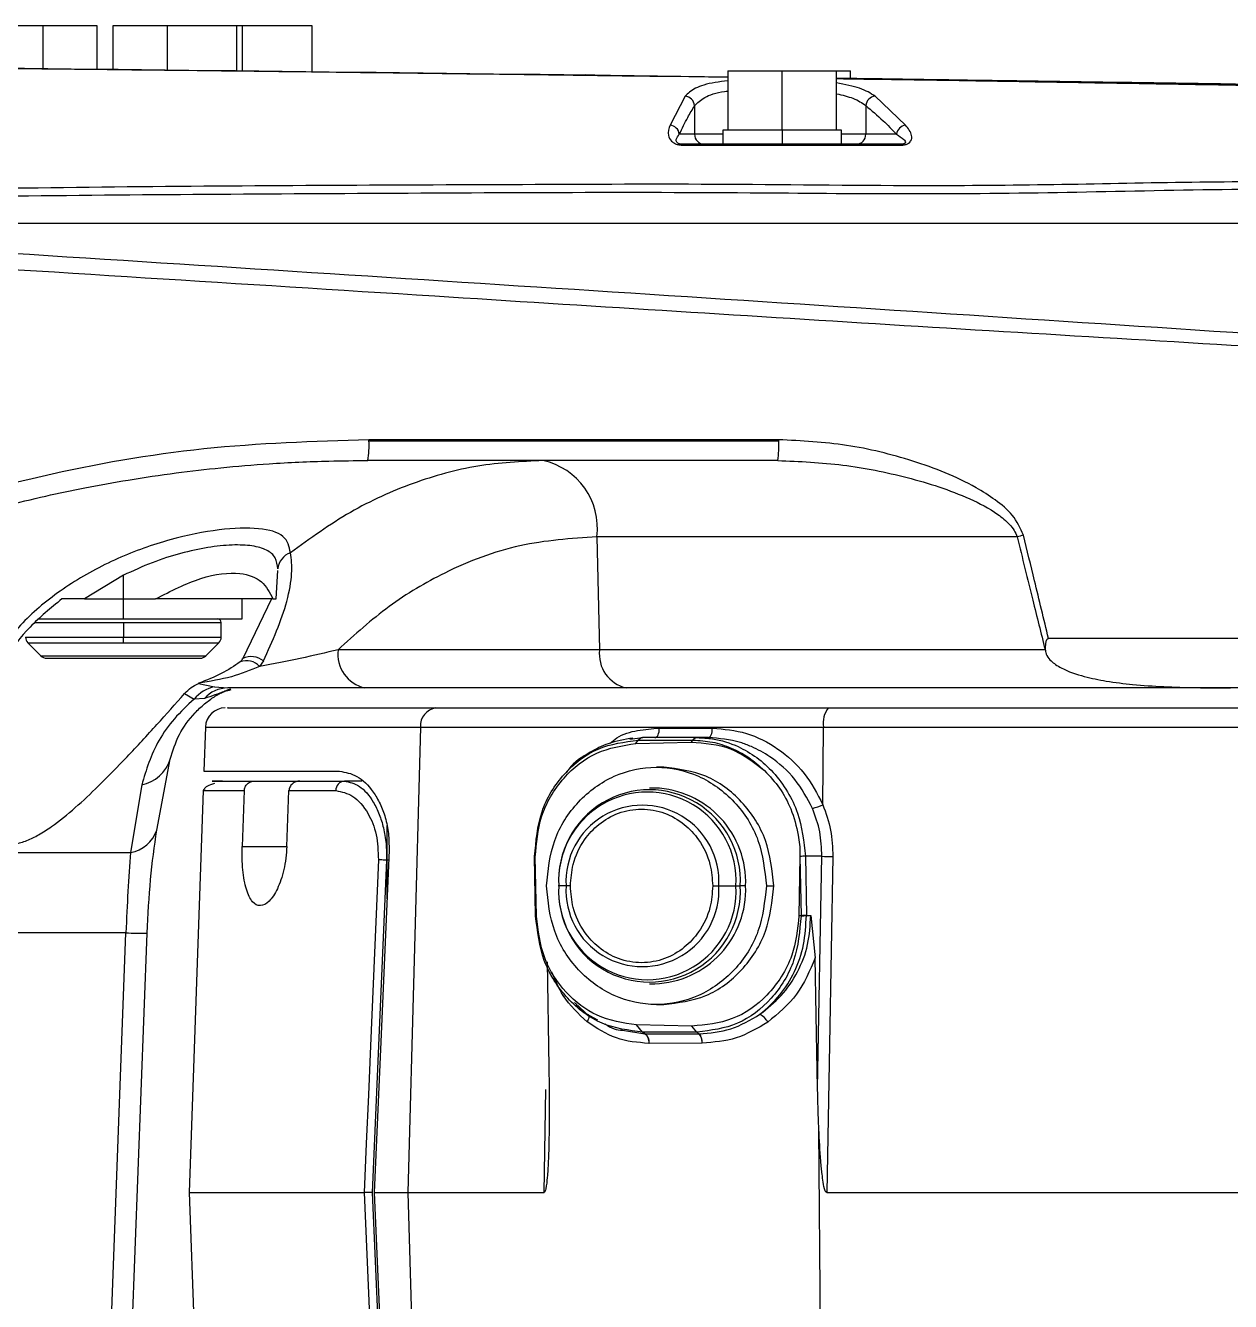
# Model space of a CAD drawing. Header units: millimetres. Extents: x -13464 to 9471, y -517 to 17126.
# Drawn here: x 5676.1 to 5737, y 12510 to 12574.5 of the extents above; entities that cross this region are included whole.
import ezdxf

# ---------------------------------------------------------------- set-up
doc = ezdxf.new("R2010")
doc.units = ezdxf.units.MM

msp = doc.modelspace()

# ---------------------------------------------------------------- linework, layer by layer
at = {"color": 7, "linetype": 'Continuous', "lineweight": 25}
for p, q in [((5673.443, 12574.503), (5676.954, 12574.503)), ((5676.954, 12572.332), (5676.954, 12574.503)), ((5676.954, 12574.503), (5679.671, 12574.503)), ((5679.671, 12574.503), (5679.671, 12572.303)), ((5680.507, 12572.294), (5680.507, 12574.503)), ((5680.507, 12574.503), (5683.224, 12574.503)), ((5683.224, 12574.503), (5683.224, 12572.264)), ((5683.224, 12574.503), (5686.735, 12574.503)), ((5686.735, 12574.503), (5686.735, 12572.224)), ((5686.735, 12574.503), (5687.028, 12574.503)), ((5687.028, 12574.503), (5687.028, 12572.221)), ((5687.028, 12574.503), (5690.539, 12574.503)), ((5690.539, 12574.503), (5690.539, 12572.181)), ((5704.868, 12571.996), (5704.404, 12572.002)), ((5708.644, 12571.934), (5711.586, 12571.894)), ((5711.586, 12572.203), (5711.586, 12569.203)), ((5711.586, 12572.203), (5714.336, 12572.203)), ((5714.336, 12569.203), (5714.336, 12572.203)), ((5714.336, 12572.203), (5717.086, 12572.203)), ((5717.086, 12569.203), (5717.086, 12572.203)), ((5717.086, 12572.203), (5717.786, 12572.203)), ((5717.786, 12571.807), (5717.786, 12572.203)), ((5709.429, 12570.924), (5708.665, 12569.469)), ((5720.578, 12569.467), (5719.032, 12570.935)), ((5709.904, 12570.444), (5709.904, 12569.003)), ((5718.565, 12570.455), (5718.565, 12569.003)), ((5709.904, 12569.003), (5709.134, 12569.003)), ((5711.336, 12569.003), (5709.904, 12569.003)), ((5711.336, 12569.203), (5711.336, 12568.503)), ((5714.336, 12569.203), (5711.336, 12569.203)), ((5714.336, 12569.203), (5714.336, 12568.503)), ((5717.336, 12569.203), (5714.336, 12569.203)), ((5717.336, 12568.503), (5717.336, 12569.203)), ((5718.565, 12569.003), (5717.336, 12569.003)), ((5720.113, 12569.003), (5718.565, 12569.003)), ((5714.162, 12553.554), (5693.435, 12553.554)), ((5693.435, 12553.503), (5714.162, 12553.503)), ((5714.113, 12552.503), (5693.386, 12552.503)), ((5726.219, 12548.643), (5704.964, 12548.643)), ((5704.964, 12548.643), (5705.1, 12542.933)), ((5681.016, 12546.697), (5679.045, 12545.503)), ((5681.016, 12545.503), (5681.016, 12546.697)), ((5688.751, 12545.503), (5688.826, 12546.936)), ((5679.045, 12545.503), (5677.903, 12545.503)), ((5679.045, 12545.503), (5681.016, 12545.503)), ((5681.016, 12544.503), (5681.016, 12545.503)), ((5688.578, 12545.503), (5682.646, 12545.503)), ((5687.016, 12544.503), (5687.016, 12545.503)), ((5688.5, 12545.503), (5687.051, 12542.483)), ((5688.578, 12545.503), (5688.751, 12545.503)), ((5676.727, 12544.503), (5681.016, 12544.503)), ((5681.016, 12544.503), (5687.016, 12544.503)), ((5676.523, 12544.303), (5681.016, 12544.303)), ((5681.016, 12544.303), (5685.966, 12544.303)), ((5681.016, 12544.303), (5681.016, 12543.569)), ((5685.966, 12543.569), (5685.966, 12544.303)), ((5676.066, 12543.569), (5681.016, 12543.569)), ((5676.183, 12543.286), (5681.016, 12543.286)), ((5676.848, 12542.62), (5676.183, 12543.286)), ((5681.016, 12543.286), (5681.016, 12543.569)), ((5681.016, 12543.569), (5685.966, 12543.569)), ((5681.016, 12543.286), (5685.848, 12543.286)), ((5685.183, 12542.62), (5685.848, 12543.286)), ((5738.836, 12543.503), (5727.809, 12543.503)), ((5676.848, 12542.62), (5685.183, 12542.62)), ((5705.1, 12542.933), (5691.873, 12542.933)), ((5727.635, 12542.933), (5705.1, 12542.933)), ((5688.109, 12542.364), (5687.901, 12542.084)), ((5684.112, 12540.717), (5684.59, 12540.437)), ((5684.809, 12541.231), (5685.629, 12541.06)), ((5685.629, 12541.06), (5686.291, 12541.003)), ((5706.463, 12541.003), (5693.236, 12541.003)), ((5737.836, 12541.003), (5737.012, 12541.003)), ((5685.111, 12540.461), (5684.59, 12540.437)), ((5716.682, 12539.989), (5716.901, 12539.989)), ((5685.167, 12539.024), (5685.089, 12536.789)), ((5685.167, 12539.024), (5696.047, 12539.024)), ((5696.047, 12539.024), (5695.411, 12515.489)), ((5696.047, 12539.024), (5716.428, 12539.024)), ((5708.129, 12538.972), (5710.809, 12538.972)), ((5716.393, 12535.096), (5716.428, 12539.024)), ((5716.428, 12539.024), (5739.845, 12539.024)), ((5706.63, 12538.41), (5707.265, 12538.489)), ((5706.934, 12538.192), (5707.056, 12538.36)), ((5706.934, 12538.192), (5709.732, 12538.255)), ((5710.014, 12538.489), (5707.281, 12538.489)), ((5709.808, 12538.36), (5709.732, 12538.255)), ((5710.033, 12538.489), (5710.014, 12538.489)), ((5710.61, 12538.489), (5710.033, 12538.489)), ((5682.702, 12533.813), (5683.387, 12537.402)), ((5685.089, 12536.789), (5691.949, 12536.789)), ((5708.348, 12536.989), (5707.974, 12536.989)), ((5681.944, 12536.096), (5681.378, 12532.681)), ((5687.651, 12536.289), (5689.94, 12536.289)), ((5693.075, 12536.289), (5692.193, 12536.289)), ((5685.055, 12535.817), (5684.345, 12515.489)), ((5687.128, 12535.807), (5687.026, 12532.989)), ((5689.283, 12532.989), (5689.391, 12535.807)), ((5707.899, 12535.939), (5707.624, 12535.939)), ((5694.345, 12534.046), (5694.345, 12532.289)), ((5687.026, 12532.989), (5689.283, 12532.989)), ((5659.841, 12532.681), (5681.378, 12532.681)), ((5694.322, 12532.289), (5693.603, 12515.489)), ((5694.345, 12532.289), (5694.322, 12532.289)), ((5694.345, 12532.289), (5694.345, 12530.338)), ((5694.431, 12532.289), (5694.345, 12532.289)), ((5701.851, 12532.455), (5701.814, 12532.48)), ((5701.814, 12532.472), (5701.866, 12529.474)), ((5701.815, 12532.47), (5701.814, 12532.472)), ((5701.867, 12529.48), (5701.815, 12532.47)), ((5701.909, 12529.451), (5701.851, 12532.455)), ((5715.233, 12532.48), (5715.184, 12529.478)), ((5715.233, 12532.48), (5715.293, 12529.482)), ((5716.341, 12532.489), (5715.508, 12532.491)), ((5715.508, 12532.491), (5715.56, 12529.493)), ((5716.129, 12520.751), (5716.341, 12532.489)), ((5703.037, 12530.989), (5703.005, 12530.989)), ((5703.405, 12530.989), (5703.037, 12530.989)), ((5703.623, 12530.989), (5703.405, 12530.989)), ((5710.826, 12530.989), (5711.132, 12530.989)), ((5711.132, 12530.989), (5711.999, 12530.989)), ((5711.999, 12530.989), (5712.213, 12530.989)), ((5712.488, 12530.989), (5712.213, 12530.989)), ((5713.537, 12530.989), (5713.912, 12530.989)), ((5701.866, 12529.475), (5701.867, 12529.474)), ((5701.867, 12529.48), (5701.909, 12529.451)), ((5715.293, 12529.482), (5715.184, 12529.478)), ((5715.293, 12529.482), (5715.293, 12529.478)), ((5715.56, 12529.489), (5715.78, 12529.489)), ((5715.78, 12529.489), (5716.009, 12527.346)), ((5681.145, 12528.614), (5659.745, 12528.614)), ((5680.537, 12484.003), (5682.218, 12528.602)), ((5702.444, 12527.143), (5702.538, 12521.817)), ((5707.624, 12526.039), (5707.899, 12526.039)), ((5704.443, 12524.514), (5704.008, 12524.936)), ((5704.443, 12524.514), (5704.998, 12524.214)), ((5707.974, 12524.989), (5708.348, 12524.989)), ((5709.772, 12523.899), (5706.974, 12523.954)), ((5707.272, 12523.593), (5706.974, 12523.954)), ((5710.025, 12523.593), (5709.772, 12523.899)), ((5706.257, 12523.688), (5707.393, 12523.502)), ((5707.272, 12523.593), (5707.294, 12523.593)), ((5707.393, 12523.502), (5707.272, 12523.593)), ((5707.41, 12523.502), (5710.12, 12523.513)), ((5710.276, 12523.042), (5707.609, 12523.026)), ((5710.289, 12523.042), (5710.276, 12523.042)), ((5702.295, 12515.489), (5702.386, 12520.687)), ((5716.486, 12485.454), (5716.191, 12518.688)), ((5684.345, 12515.489), (5685.055, 12495.161)), ((5684.345, 12515.489), (5693.193, 12515.489)), ((5693.603, 12515.489), (5694.322, 12498.689)), ((5693.702, 12515.489), (5695.411, 12515.489)), ((5695.411, 12515.489), (5696.223, 12485.454)), ((5695.411, 12515.489), (5702.295, 12515.489)), ((5716.591, 12515.489), (5740.345, 12515.489))]:
    msp.add_line(p, q, dxfattribs=at)
at = {"color": 7, "linetype": 'Continuous', "lineweight": 25, "flags": 128}
for points in [[(5709.253, 12568.503), (5709.256, 12568.502), (5709.26, 12568.5), (5709.263, 12568.497), (5709.266, 12568.491), (5709.27, 12568.485), (5709.273, 12568.477), (5709.276, 12568.468), (5709.28, 12568.457)], [(5681.016, 12545.503), (5681.221, 12545.503), (5681.426, 12545.503), (5681.631, 12545.503), (5681.835, 12545.503), (5682.039, 12545.503), (5682.242, 12545.503), (5682.445, 12545.503), (5682.646, 12545.503)], [(5707.897, 12538.489), (5707.941, 12538.498), (5707.984, 12538.525), (5708.023, 12538.57), (5708.058, 12538.629), (5708.087, 12538.702), (5708.109, 12538.786), (5708.123, 12538.877), (5708.129, 12538.972)], [(5710.61, 12538.489), (5710.648, 12538.498), (5710.685, 12538.525), (5710.719, 12538.57), (5710.748, 12538.629), (5710.773, 12538.702), (5710.792, 12538.786), (5710.804, 12538.877), (5710.809, 12538.972)], [(5707.08, 12538.36), (5708.608, 12538.36), (5709.808, 12538.36)], [(5693.915, 12532.307), (5693.51, 12522.895), (5693.405, 12520.43), (5693.299, 12517.965), (5693.193, 12515.489)], [(5694.451, 12532.789), (5694.031, 12523.101), (5693.702, 12515.489)], [(5694.322, 12532.289), (5694.262, 12532.292), (5694.204, 12532.294), (5694.147, 12532.297), (5694.093, 12532.299), (5694.042, 12532.301), (5693.994, 12532.303), (5693.952, 12532.305), (5693.915, 12532.307)], [(5716.898, 12532.472), (5716.727, 12522.961), (5716.591, 12515.489)], [(5679.463, 12484.003), (5680.407, 12509.069), (5681.145, 12528.614)], [(5716.129, 12520.751), (5716.062, 12524.444), (5716.009, 12527.346)], [(5704.443, 12524.514), (5704.487, 12524.505), (5704.521, 12524.482), (5704.543, 12524.446), (5704.554, 12524.397), (5704.552, 12524.337), (5704.537, 12524.269), (5704.51, 12524.194), (5704.472, 12524.117)], [(5710.025, 12523.593), (5708.496, 12523.593), (5707.294, 12523.593)], [(5693.193, 12515.489), (5693.328, 12512.341), (5693.462, 12509.204), (5693.597, 12506.067), (5693.915, 12498.672)], [(5693.702, 12515.489), (5694.121, 12505.801), (5694.451, 12498.189)]]:
    msp.add_lwpolyline(points, dxfattribs=at)
at = {"color": 7, "linetype": 'Continuous', "lineweight": 25}
for centre, radius, start, end in [((5709.39, 12570.41), 0.515, 3.78181, 85.677), ((5719.098, 12570.403), 0.536, 97.08581, 174.4011), ((5708.619, 12568.953), 0.517, 5.50785, 84.93495), ((5710.401, 12568.999), 0.496, 179.56481, 269.55809), ((5718.079, 12568.988), 0.486, 271.83621, 1.72544), ((5720.657, 12568.924), 0.549, 98.25226, 171.69588), ((5721.344, 12568.462), 0.985, 177.59179, 180.31739), ((5688.322, 12553.254), 5.119, 351.56812, 2.79255), ((5673.155, 12553.503), 20.28, 359.99996, 0.14299), ((5709.049, 12553.254), 5.119, 351.56812, 2.79255), ((5693.882, 12553.503), 20.28, 359.99996, 0.14299), ((5701.49, 12549.082), 3.502, 352.78966, 77.67211), ((5733.758, 12518.871), 30.711, 103.59151, 104.20886), ((5689.766, 12546.944), 0.939, 108.63969, 175.51), ((5685.766, 12544.303), 0.2, 0, 90), ((5676.466, 12543.569), 0.4, 180, 225), ((5685.566, 12543.569), 0.4, 315, 0), ((5677.131, 12542.903), 0.4, 225, 270), ((5684.9, 12542.903), 0.4, 270, 315), ((5687.488, 12541.603), 0.982, 50.75069, 116.4188), ((5693.61, 12542.713), 1.751, 172.78966, 257.67211), ((5706.837, 12542.713), 1.751, 172.78966, 257.67211), ((5687.251, 12541.512), 0.866, 41.32576, 112.11305), ((5686, 12539.264), 1.834, 101.67854, 140.23948), ((5686.314, 12539.396), 1.607, 90.81635, 138.4865), ((5686.166, 12538.989), 1, 90, 178), ((5696.944, 12539.098), 0.9, 97.87664, 184.68737), ((5717.56, 12539.242), 1.153, 139.61365, 190.91865), ((5707.307, 12538.227), 0.263, 95.71084, 149.73877), ((5710.058, 12538.214), 0.276, 95.12461, 148.14282), ((5681.562, 12537.969), 1.911, 281.5172, 342.61841), ((5692.229, 12535.824), 0.466, 94.39952, 182.15522), ((5707.624, 12531.254), 4.597, 356.69941, 183.30059), ((5707.518, 12531.247), 4.488, 356.69941, 183.30059), ((5707.728, 12531.178), 4.764, 357.7223, 87.95007), ((5707.268, 12531.201), 3.87, 356.85881, 183.14119), ((5715.336, 12537.261), 2.41, 282.81215, 296.02763), ((5681.101, 12534.348), 1.689, 279.43629, 341.39338), ((5716.958, 12543.289), 10.818, 266.72976, 269.68222), ((5707.624, 12530.724), 4.597, 176.69941, 3.30059), ((5707.518, 12530.731), 4.488, 176.69941, 3.30059), ((5707.268, 12530.777), 3.87, 176.85881, 3.14119), ((5707.728, 12530.8), 4.764, 272.04993, 2.2777), ((5714.938, 12541.281), 11.809, 271.71975, 273.01779), ((5681.867, 12545.042), 16.444, 267.48233, 271.22167), ((5712.767, 12523.654), 0.95, 27.70522, 62.22252), ((5707.531, 12523.775), 0.299, 217.65998, 246.01523), ((5707.089, 12523.088), 0.524, 353.26723, 52.2891), ((5710.296, 12523.806), 0.334, 219.63095, 241.35778), ((5709.703, 12523.111), 0.59, 353.27501, 42.87194)]:
    msp.add_arc(centre, radius, start, end, dxfattribs=at)
for points, knots in [([(5580.981, 12572.998), (5611.868, 12572.843), (5655.404, 12572.625), (5698.937, 12572.076), (5711.586, 12571.916)], [0, 0, 0, 0, 0.709438, 1, 1, 1, 1]), ([(5580.983, 12572.995), (5611.85, 12572.837), (5644.922, 12572.668), (5680.197, 12572.284), (5686.811, 12572.209), (5693.425, 12572.13), (5700.039, 12572.047), (5705.112, 12571.982), (5707.981, 12571.943), (5708.644, 12571.934)], [0, 0, 0, 0, 0.72535, 0.77716, 0.828971, 0.880782, 0.932593, 0.984404, 1, 1, 1, 1]), ([(5711.586, 12571.704), (5711.367, 12571.679), (5710.676, 12571.601), (5709.861, 12571.345), (5709.573, 12571.064), (5709.429, 12570.924)], [0, 0, 0, 0, 0.187465, 0.592487, 1, 1, 1, 1]), ([(5717.086, 12571.843), (5717.617, 12571.836), (5720.202, 12571.801), (5724.817, 12571.735), (5730.466, 12571.653), (5736.496, 12571.563), (5742.51, 12571.47), (5748.348, 12571.377), (5753.798, 12571.287), (5758.881, 12571.202), (5761.74, 12571.153), (5763.171, 12571.128)], [0, 0, 0, 0, 0.032384, 0.157661, 0.28281, 0.406724, 0.530933, 0.64784, 0.765436, 0.882549, 1, 1, 1, 1]), ([(5755.841, 12571.196), (5754.633, 12571.219), (5751.83, 12571.271), (5747.003, 12571.356), (5741.626, 12571.448), (5736.268, 12571.536), (5731.05, 12571.62), (5726.254, 12571.696), (5721.552, 12571.768), (5718.456, 12571.812), (5717.086, 12571.831)], [0, 0, 0, 0, 0.102011, 0.236635, 0.372136, 0.506552, 0.636808, 0.768136, 0.897405, 1, 1, 1, 1]), ([(5717.086, 12571.817), (5718.012, 12571.804), (5720.484, 12571.77), (5724.451, 12571.709), (5728.756, 12571.635), (5733.213, 12571.563), (5737.852, 12571.484), (5742.916, 12571.398), (5748.33, 12571.306), (5753.845, 12571.207), (5758.529, 12571.123), (5761.023, 12571.077), (5762.059, 12571.058)], [0, 0, 0, 0, 0.0582039, 0.1553417, 0.2525596, 0.3506352, 0.4484521, 0.546543, 0.6683801, 0.791041, 0.9132155, 1, 1, 1, 1]), ([(5719.032, 12570.935), (5718.808, 12571.075), (5718.367, 12571.35), (5717.508, 12571.52), (5717.086, 12571.603)], [0, 0, 0, 0, 0.508076, 1, 1, 1, 1]), ([(5709.904, 12570.444), (5710.049, 12570.59), (5710.338, 12570.883), (5711.016, 12571.12), (5711.531, 12571.179), (5711.586, 12571.186)], [0, 0, 0, 0, 0.473218, 0.943391, 1, 1, 1, 1]), ([(5717.086, 12571.053), (5717.382, 12570.983), (5718.036, 12570.827), (5718.378, 12570.586), (5718.565, 12570.455)], [0, 0, 0, 0, 0.453363, 1, 1, 1, 1]), ([(5709.134, 12569.003), (5709.276, 12569.297), (5709.531, 12569.823), (5709.79, 12570.254), (5709.904, 12570.444)], [0, 0, 0, 0, 0.5595958, 1, 1, 1, 1]), ([(5718.565, 12570.455), (5718.857, 12570.21), (5719.378, 12569.774), (5719.889, 12569.238), (5720.113, 12569.003)], [0, 0, 0, 0, 0.56033, 1, 1, 1, 1]), ([(5708.665, 12569.469), (5708.609, 12569.296), (5708.524, 12569.036), (5708.669, 12568.695), (5708.888, 12568.533), (5709.097, 12568.467), (5709.219, 12568.46), (5709.28, 12568.457)], [0, 0, 0, 0, 0.4979272, 0.7492173, 0.874705, 0.9374514, 1, 1, 1, 1]), ([(5709.253, 12568.503), (5709.237, 12568.503), (5709.215, 12568.504), (5709.184, 12568.507), (5709.155, 12568.512), (5709.12, 12568.521), (5709.076, 12568.538), (5709.035, 12568.565), (5708.973, 12568.637), (5708.972, 12568.795), (5709.068, 12568.919), (5709.134, 12569.003)], [0, 0, 0, 0, 0.019714, 0.028845, 0.03793, 0.057296, 0.080289, 0.127295, 0.189985, 0.449854, 1, 1, 1, 1]), ([(5720.113, 12569.003), (5720.247, 12568.92), (5720.457, 12568.788), (5720.603, 12568.618), (5720.528, 12568.537), (5720.491, 12568.52), (5720.453, 12568.51), (5720.407, 12568.504), (5720.377, 12568.503), (5720.36, 12568.503)], [0, 0, 0, 0, 0.555721, 0.874932, 0.92048, 0.942154, 0.960902, 0.979285, 1, 1, 1, 1]), ([(5720.36, 12568.456), (5720.389, 12568.457), (5720.448, 12568.458), (5720.533, 12568.47), (5720.61, 12568.49), (5720.697, 12568.524), (5720.778, 12568.577), (5720.895, 12568.718), (5720.908, 12569.04), (5720.71, 12569.296), (5720.578, 12569.467)], [0, 0, 0, 0, 0.0311603, 0.0623061, 0.0934798, 0.124658, 0.1868892, 0.2500299, 0.4999742, 1, 1, 1, 1]), ([(5720.36, 12568.503), (5718.279, 12568.503), (5714.559, 12568.503), (5710.875, 12568.503), (5709.253, 12568.503)], [0, 0, 0, 0, 0.559484, 1, 1, 1, 1]), ([(5709.28, 12568.457), (5711.121, 12568.458), (5714.796, 12568.458), (5718.508, 12568.457), (5720.36, 12568.456)], [0, 0, 0, 0, 0.501139, 1, 1, 1, 1]), ([(5770.639, 12566.722), (5769.13, 12566.7), (5766.121, 12566.656), (5760.58, 12566.615), (5754.549, 12566.585), (5748.151, 12566.585), (5741.602, 12566.602), (5735.045, 12566.595), (5728.483, 12566.442), (5720.639, 12566.364), (5711.512, 12566.498), (5701.208, 12566.452), (5690.882, 12566.415), (5680.568, 12566.341), (5673.701, 12566.247), (5670.267, 12566.2)], [0, 0, 0, 0, 0.065529, 0.1306257, 0.196021, 0.2595053, 0.3216087, 0.3835165, 0.4456591, 0.5076944, 0.6060852, 0.7045629, 0.8030373, 0.901514, 1, 1, 1, 1]), ([(5771.295, 12566.344), (5770.134, 12566.326), (5767.814, 12566.289), (5763.654, 12566.257), (5759.096, 12566.219), (5754.201, 12566.204), (5749.107, 12566.198), (5743.065, 12566.22), (5736.092, 12566.225), (5728.27, 12566.026), (5720.47, 12565.956), (5708.41, 12566.093), (5692.225, 12565.994), (5671.722, 12565.889), (5658.125, 12565.506), (5651.327, 12565.314)], [0, 0, 0, 0, 0.043889, 0.087722, 0.131372, 0.175249, 0.217875, 0.25965, 0.321725, 0.383979, 0.445991, 0.507406, 0.671569, 0.835809, 1, 1, 1, 1]), ([(5638.173, 12564.503), (5657.703, 12563.282), (5684.906, 12561.58), (5719.778, 12559.368), (5735.125, 12558.456), (5742.799, 12558)], [0, 0, 0, 0, 0.560004, 0.780006, 1, 1, 1, 1]), ([(5742.83, 12558.599), (5732.684, 12559.265), (5712.395, 12560.596), (5681.966, 12562.552), (5661.679, 12563.853), (5651.535, 12564.503)], [0, 0, 0, 0, 0.333376, 0.666682, 1, 1, 1, 1]), ([(5651.535, 12564.503), (5654.562, 12564.503), (5660.943, 12564.503), (5670.346, 12564.503), (5680.113, 12564.503), (5689.724, 12564.503), (5699.534, 12564.503), (5709.136, 12564.503), (5718.783, 12564.503), (5727.418, 12564.503), (5734.972, 12564.503), (5741.42, 12564.503), (5747.252, 12564.503), (5752.364, 12564.503), (5756.786, 12564.503), (5760.979, 12564.503), (5764.871, 12564.503), (5768.421, 12564.503), (5771.577, 12564.503), (5774.305, 12564.503), (5776.568, 12564.503), (5778.354, 12564.503), (5779.61, 12564.503), (5780.362, 12564.503), (5780.422, 12564.503), (5780.45, 12564.503)], [0, 0, 0, 0, 0.059731, 0.125884, 0.185076, 0.251756, 0.314695, 0.377635, 0.44043, 0.503252, 0.545485, 0.58742, 0.628842, 0.659878, 0.69117, 0.722437, 0.753716, 0.785014, 0.816314, 0.847462, 0.878653, 0.90992, 0.941192, 0.972454, 1, 1, 1, 1]), ([(5693.435, 12553.554), (5690.647, 12553.465), (5685.089, 12553.289), (5676.857, 12551.831), (5668.782, 12549.566), (5663.722, 12547.169), (5661.184, 12545.967)], [0, 0, 0, 0, 0.249923, 0.498259, 0.748286, 1, 1, 1, 1]), ([(5726.54, 12548.722), (5726.377, 12549.077), (5726.049, 12549.787), (5725.124, 12550.525), (5723.501, 12551.555), (5720.971, 12552.54), (5717.609, 12553.377), (5715.312, 12553.495), (5714.162, 12553.554)], [0, 0, 0, 0, 0.083571, 0.16742, 0.250828, 0.501809, 0.750676, 1, 1, 1, 1]), ([(5661.581, 12545.133), (5662.772, 12545.72), (5665.249, 12546.941), (5669.044, 12548.417), (5673.021, 12549.704), (5676.334, 12550.556), (5679.129, 12551.144), (5681.326, 12551.54), (5683.621, 12551.878), (5685.998, 12552.152), (5688.575, 12552.365), (5691.058, 12552.485), (5692.726, 12552.498), (5693.386, 12552.503)], [0, 0, 0, 0, 0.120858, 0.251413, 0.370387, 0.501407, 0.562716, 0.630452, 0.704617, 0.773796, 0.84822, 0.939937, 1, 1, 1, 1]), ([(5702.238, 12552.503), (5701.136, 12552.448), (5698.919, 12552.337), (5695.65, 12551.422), (5692.448, 12549.994), (5690.463, 12548.557), (5689.465, 12547.834)], [0, 0, 0, 0, 0.245654, 0.494203, 0.74565, 1, 1, 1, 1]), ([(5714.113, 12552.503), (5715.214, 12552.455), (5717.422, 12552.36), (5720.685, 12551.695), (5723.322, 12550.855), (5725.035, 12549.972), (5725.755, 12549.38), (5726.079, 12548.983), (5726.173, 12548.755), (5726.219, 12548.643)], [0, 0, 0, 0, 0.2519953, 0.5054234, 0.7600587, 0.8838829, 0.943695, 0.9724214, 1, 1, 1, 1]), ([(5689.465, 12547.834), (5689.402, 12548.143), (5689.276, 12548.759), (5687.97, 12549.123), (5685.936, 12549.069), (5683.381, 12548.559), (5680.684, 12547.606), (5678.185, 12546.242), (5676.053, 12544.564), (5675.025, 12543.268), (5674.512, 12542.62)], [0, 0, 0, 0, 0.124968, 0.248708, 0.372054, 0.495753, 0.620357, 0.746414, 0.873262, 1, 1, 1, 1]), ([(5704.964, 12548.643), (5703.657, 12548.555), (5701.029, 12548.379), (5697.502, 12547.041), (5694.418, 12545.228), (5692.718, 12543.696), (5691.873, 12542.933)], [0, 0, 0, 0, 0.278661, 0.560226, 0.781243, 1, 1, 1, 1]), ([(5726.219, 12548.643), (5726.484, 12547.577), (5726.956, 12545.674), (5727.428, 12543.771), (5727.635, 12542.933)], [0, 0, 0, 0, 0.560034, 1, 1, 1, 1]), ([(5727.809, 12543.503), (5727.573, 12544.477), (5727.15, 12546.217), (5726.727, 12547.957), (5726.54, 12548.722)], [0, 0, 0, 0, 0.55997, 1, 1, 1, 1]), ([(5688.83, 12547.018), (5688.805, 12547.216), (5688.757, 12547.612), (5688.301, 12547.993), (5687.564, 12548.212), (5686.547, 12548.254), (5685.308, 12548.129), (5683.922, 12547.828), (5682.456, 12547.365), (5681.498, 12546.921), (5681.016, 12546.697)], [0, 0, 0, 0, 0.126202, 0.251544, 0.375834, 0.500455, 0.62529, 0.749217, 0.87365, 1, 1, 1, 1]), ([(5688.109, 12542.364), (5688.564, 12543.384), (5689.253, 12544.934), (5689.593, 12546.895), (5689.509, 12547.516), (5689.465, 12547.834)], [0, 0, 0, 0, 0.484743, 0.735934, 1, 1, 1, 1]), ([(5682.646, 12545.503), (5683.42, 12545.9), (5684.945, 12546.681), (5686.89, 12546.915), (5688.113, 12546.451), (5688.421, 12545.822), (5688.578, 12545.503)], [0, 0, 0, 0, 0.283487, 0.557886, 0.775821, 1, 1, 1, 1]), ([(5677.903, 12545.503), (5677.339, 12545.04), (5676.211, 12544.116), (5675.418, 12543.043), (5675.021, 12542.507)], [0, 0, 0, 0, 0.5003, 1, 1, 1, 1]), ([(5727.652, 12542.915), (5727.656, 12543.035), (5727.661, 12543.214), (5727.701, 12543.405), (5727.745, 12543.471), (5727.764, 12543.489), (5727.786, 12543.501), (5727.802, 12543.502), (5727.809, 12543.503)], [0, 0, 0, 0, 0.563472, 0.840151, 0.88726, 0.927826, 0.964304, 1, 1, 1, 1]), ([(5691.873, 12542.933), (5691.258, 12542.785), (5690.06, 12542.497), (5688.608, 12542.22), (5687.901, 12542.084)], [0, 0, 0, 0, 0.5128767, 1, 1, 1, 1]), ([(5727.635, 12542.933), (5727.638, 12542.93), (5727.644, 12542.924), (5727.65, 12542.918), (5727.652, 12542.915)], [0, 0, 0, 0, 0.559991, 1, 1, 1, 1]), ([(5727.652, 12542.915), (5727.657, 12542.868), (5727.667, 12542.772), (5727.75, 12542.576), (5727.917, 12542.372), (5728.172, 12542.172), (5728.712, 12541.857), (5729.579, 12541.571), (5730.795, 12541.324), (5732.139, 12541.158), (5733.656, 12541.058), (5735.307, 12541.009), (5736.432, 12541.005), (5737.012, 12541.003)], [0, 0, 0, 0, 0.014225, 0.029126, 0.063383, 0.092573, 0.126584, 0.25173, 0.365838, 0.501432, 0.660239, 0.824876, 1, 1, 1, 1]), ([(5677.131, 12542.503), (5677.162, 12542.503), (5677.231, 12542.503), (5677.801, 12542.503), (5678.679, 12542.503), (5679.755, 12542.503), (5681.016, 12542.503), (5682.276, 12542.503), (5683.352, 12542.503), (5684.23, 12542.503), (5684.8, 12542.503), (5684.869, 12542.503), (5684.9, 12542.503)], [0, 0, 0, 0, 0.0904125, 0.2047762, 0.2951887, 0.3948976, 0.5, 0.6051024, 0.7048113, 0.7952238, 0.9095875, 1, 1, 1, 1]), ([(5686.925, 12542.315), (5686.619, 12542.11), (5686.007, 12541.699), (5685.223, 12541.393), (5684.831, 12541.24)], [0, 0, 0, 0, 0.498946, 1, 1, 1, 1]), ([(5687.901, 12542.084), (5687.44, 12541.897), (5686.503, 12541.516), (5685.394, 12541.333), (5684.831, 12541.24)], [0, 0, 0, 0, 0.4918818, 1, 1, 1, 1]), ([(5686.925, 12542.315), (5686.95, 12542.344), (5686.995, 12542.396), (5687.034, 12542.456), (5687.051, 12542.483)], [0, 0, 0, 0, 0.559981, 1, 1, 1, 1]), ([(5684.831, 12541.24), (5684.827, 12541.238), (5684.82, 12541.235), (5684.813, 12541.232), (5684.809, 12541.231)], [0, 0, 0, 0, 0.56, 1, 1, 1, 1]), ([(5674.062, 12541.131), (5673.89, 12540.741), (5673.549, 12539.965), (5673.224, 12538.781), (5673.032, 12537.6), (5672.994, 12536.433), (5673.12, 12535.308), (5673.389, 12534.437), (5673.732, 12533.844), (5674.169, 12533.346), (5674.772, 12533.052), (5675.526, 12533.085), (5676.125, 12533.263), (5676.749, 12533.572), (5677.573, 12534.103), (5678.588, 12534.93), (5679.864, 12536.131), (5681.241, 12537.549), (5682.705, 12539.132), (5683.648, 12540.194), (5684.112, 12540.717)], [0, 0, 0, 0, 0.062498, 0.124561, 0.186751, 0.249464, 0.312021, 0.374777, 0.407763, 0.437564, 0.500019, 0.530834, 0.562715, 0.592613, 0.625516, 0.688202, 0.75049, 0.83104, 0.916813, 1, 1, 1, 1]), ([(5683.387, 12537.402), (5683.513, 12537.816), (5683.756, 12538.61), (5684.435, 12539.558), (5685.097, 12540.19), (5685.535, 12540.511), (5685.862, 12540.704), (5686.087, 12540.817), (5686.29, 12540.902), (5686.392, 12540.934), (5686.445, 12540.951)], [0, 0, 0, 0, 0.28788, 0.552411, 0.671716, 0.780678, 0.832572, 0.885252, 0.940688, 1, 1, 1, 1]), ([(5684.112, 12540.717), (5684.218, 12540.823), (5684.428, 12541.037), (5684.682, 12541.166), (5684.809, 12541.231)], [0, 0, 0, 0, 0.498764, 1, 1, 1, 1]), ([(5686.454, 12540.902), (5686.347, 12540.872), (5686.028, 12540.781), (5685.477, 12540.589), (5685.111, 12540.461)], [0, 0, 0, 0, 0.334783, 1, 1, 1, 1]), ([(5685.854, 12540.714), (5685.891, 12540.733), (5686.021, 12540.802), (5686.219, 12540.88), (5686.384, 12540.941), (5686.437, 12540.949), (5686.438, 12540.949)], [0, 0, 0, 0, 0.158822, 0.557484, 0.988872, 1, 1, 1, 1]), ([(5693.236, 12541.003), (5692.666, 12541.003), (5691.559, 12541.003), (5689.78, 12541.003), (5688.022, 12541.003), (5686.868, 12541.003), (5686.291, 12541.003)], [0, 0, 0, 0, 0.288296, 0.559476, 0.7799, 1, 1, 1, 1]), ([(5737.012, 12541.003), (5734.926, 12541.003), (5730.732, 12541.003), (5724.586, 12541.003), (5718.33, 12541.003), (5712.126, 12541.003), (5708.343, 12541.003), (5706.463, 12541.003)], [0, 0, 0, 0, 0.185253, 0.372448, 0.560548, 0.78169, 1, 1, 1, 1]), ([(5684.59, 12540.437), (5684.245, 12540.114), (5683.559, 12539.472), (5682.513, 12537.996), (5682.171, 12536.855), (5681.944, 12536.096)], [0, 0, 0, 0, 0.253503, 0.502975, 1, 1, 1, 1]), ([(5686.315, 12539.989), (5686.29, 12539.989), (5686.22, 12539.989), (5687.369, 12539.989), (5689.588, 12539.989), (5692.717, 12539.989), (5695.471, 12539.989), (5696.821, 12539.989)], [0, 0, 0, 0, 0.124585, 0.351585, 0.574617, 0.791403, 1, 1, 1, 1]), ([(5696.821, 12539.989), (5697.989, 12539.989), (5700.075, 12539.989), (5702.563, 12539.989), (5703.657, 12539.989)], [0, 0, 0, 0, 0.5599696, 1, 1, 1, 1]), ([(5703.657, 12539.989), (5704.773, 12539.989), (5707.004, 12539.989), (5711.317, 12539.989), (5714.648, 12539.989), (5716.682, 12539.989)], [0, 0, 0, 0, 0.2800429, 0.5602859, 1, 1, 1, 1]), ([(5716.901, 12539.989), (5719.008, 12539.989), (5723.221, 12539.989), (5730.877, 12539.989), (5736.444, 12539.989), (5739.845, 12539.989)], [0, 0, 0, 0, 0.280018, 0.560123, 1, 1, 1, 1]), ([(5705.638, 12538.205), (5705.747, 12538.299), (5706.147, 12538.644), (5707.022, 12538.88), (5707.76, 12538.941), (5708.129, 12538.972)], [0, 0, 0, 0, 0.157616, 0.579436, 1, 1, 1, 1]), ([(5710.809, 12538.972), (5711.389, 12538.918), (5712.546, 12538.812), (5714.157, 12537.976), (5715.534, 12536.747), (5716.107, 12535.646), (5716.393, 12535.096)], [0, 0, 0, 0, 0.250778, 0.500668, 0.750494, 1, 1, 1, 1]), ([(5701.814, 12532.48), (5701.884, 12533.251), (5702.024, 12534.792), (5703.232, 12536.735), (5704.972, 12538.091), (5706.361, 12538.27), (5707.056, 12538.36)], [0, 0, 0, 0, 0.250194, 0.500409, 0.750316, 1, 1, 1, 1]), ([(5701.851, 12532.455), (5701.907, 12533.146), (5701.993, 12534.216), (5702.608, 12535.539), (5703.459, 12536.729), (5704.904, 12537.871), (5706.256, 12538.085), (5706.934, 12538.192)], [0, 0, 0, 0, 0.235043, 0.363992, 0.500543, 0.74981, 1, 1, 1, 1]), ([(5706.784, 12538.463), (5706.359, 12538.393), (5705.6, 12538.267), (5704.509, 12537.704), (5703.754, 12537.223), (5703.451, 12536.768), (5703.407, 12536.702)], [0, 0, 0, 0, 0.330156, 0.589871, 0.94005, 1, 1, 1, 1]), ([(5707.265, 12538.489), (5707.228, 12538.483), (5707.154, 12538.472), (5707.088, 12538.397), (5707.056, 12538.36)], [0, 0, 0, 0, 0.499889, 1, 1, 1, 1]), ([(5707.056, 12538.36), (5707.06, 12538.36), (5707.068, 12538.36), (5707.077, 12538.36), (5707.08, 12538.36)], [0, 0, 0, 0, 0.560126, 1, 1, 1, 1]), ([(5707.265, 12538.489), (5707.268, 12538.489), (5707.273, 12538.489), (5707.279, 12538.489), (5707.281, 12538.489)], [0, 0, 0, 0, 0.56, 1, 1, 1, 1]), ([(5709.732, 12538.255), (5710.414, 12538.208), (5711.778, 12538.113), (5712.887, 12537.252), (5713.441, 12536.822)], [0, 0, 0, 0, 0.500174, 1, 1, 1, 1]), ([(5709.808, 12538.36), (5709.811, 12538.36), (5709.816, 12538.36), (5709.821, 12538.36), (5709.824, 12538.36)], [0, 0, 0, 0, 0.555457, 1, 1, 1, 1]), ([(5709.824, 12538.36), (5710.153, 12538.34), (5710.812, 12538.302), (5711.768, 12537.988), (5712.668, 12537.512), (5713.183, 12537.052), (5713.441, 12536.822)], [0, 0, 0, 0, 0.250206, 0.500165, 0.750608, 1, 1, 1, 1]), ([(5710.033, 12538.489), (5710.295, 12538.476), (5711.003, 12538.442), (5712.378, 12538.008), (5713.701, 12537.044), (5714.623, 12535.783), (5715.306, 12534.383), (5715.428, 12533.234), (5715.508, 12532.491)], [0, 0, 0, 0, 0.0929375, 0.250916, 0.5002606, 0.6358459, 0.7644945, 1, 1, 1, 1]), ([(5715.87, 12534.911), (5715.598, 12535.422), (5715.054, 12536.443), (5713.904, 12537.447), (5712.927, 12537.985), (5711.89, 12538.38), (5711.153, 12538.443), (5710.61, 12538.489)], [0, 0, 0, 0, 0.249324, 0.499002, 0.659376, 0.749351, 1, 1, 1, 1]), ([(5691.949, 12536.789), (5692.245, 12536.738), (5692.838, 12536.635), (5693.546, 12535.944), (5694.009, 12535.167), (5694.277, 12534.453), (5694.45, 12533.65), (5694.451, 12533.074), (5694.451, 12532.789)], [0, 0, 0, 0, 0.248652, 0.497702, 0.625879, 0.748815, 0.875617, 1, 1, 1, 1]), ([(5713.441, 12536.822), (5713.708, 12536.536), (5714.241, 12535.963), (5714.829, 12534.846), (5715.152, 12533.704), (5715.244, 12532.882), (5715.234, 12532.52), (5715.232, 12532.48)], [0, 0, 0, 0, 0.248032, 0.496121, 0.777987, 0.975966, 1, 1, 1, 1]), ([(5685.616, 12536.173), (5685.55, 12536.15), (5685.325, 12536.068), (5685.121, 12535.952), (5685.078, 12535.858), (5685.054, 12535.807)], [0, 0, 0, 0, 0.1574505, 0.5406846, 1, 1, 1, 1]), ([(5686.029, 12536.289), (5686.007, 12536.289), (5685.414, 12536.289), (5685.476, 12536.289), (5686.029, 12536.289), (5687.11, 12536.289), (5687.651, 12536.289)], [0, 0, 0, 0, 0.015253, 0.398067, 0.698999, 1, 1, 1, 1]), ([(5687.128, 12535.807), (5687.138, 12535.869), (5687.152, 12535.965), (5687.22, 12536.079), (5687.31, 12536.177), (5687.453, 12536.271), (5687.585, 12536.283), (5687.651, 12536.289)], [0, 0, 0, 0, 0.237671, 0.3696, 0.500325, 0.748963, 1, 1, 1, 1]), ([(5689.94, 12536.289), (5689.873, 12536.283), (5689.739, 12536.27), (5689.587, 12536.181), (5689.49, 12536.082), (5689.435, 12535.994), (5689.4, 12535.901), (5689.394, 12535.838), (5689.391, 12535.807)], [0, 0, 0, 0, 0.249725, 0.498856, 0.633596, 0.763425, 0.883353, 1, 1, 1, 1]), ([(5689.94, 12536.289), (5690.331, 12536.289), (5691.03, 12536.289), (5691.838, 12536.289), (5692.193, 12536.289)], [0, 0, 0, 0, 0.559962, 1, 1, 1, 1]), ([(5692.193, 12536.289), (5692.451, 12536.237), (5692.966, 12536.132), (5693.576, 12535.424), (5693.962, 12534.636), (5694.184, 12533.922), (5694.321, 12533.134), (5694.321, 12532.568), (5694.322, 12532.289)], [0, 0, 0, 0, 0.2476299, 0.4959514, 0.6273804, 0.7470606, 0.8753951, 1, 1, 1, 1]), ([(5685.165, 12535.807), (5685.13, 12535.807), (5684.969, 12535.807), (5685.587, 12535.807), (5686.614, 12535.807), (5687.128, 12535.807)], [0, 0, 0, 0, 0.1199289, 0.5597878, 1, 1, 1, 1]), ([(5689.391, 12535.807), (5689.801, 12535.807), (5690.534, 12535.807), (5691.387, 12535.807), (5691.763, 12535.807)], [0, 0, 0, 0, 0.559862, 1, 1, 1, 1]), ([(5691.763, 12535.807), (5692.055, 12535.749), (5692.637, 12535.635), (5693.371, 12534.789), (5693.864, 12533.624), (5693.898, 12532.744), (5693.915, 12532.307)], [0, 0, 0, 0, 0.2827441, 0.5638178, 0.7828633, 1, 1, 1, 1]), ([(5703.623, 12530.989), (5703.652, 12531.356), (5703.716, 12532.188), (5704.244, 12533.283), (5705.058, 12534.165), (5706.056, 12534.735), (5707.225, 12534.945), (5708.394, 12534.735), (5709.391, 12534.165), (5710.205, 12533.283), (5710.733, 12532.188), (5710.798, 12531.356), (5710.826, 12530.989)], [0, 0, 0, 0, 0.0904125, 0.2047762, 0.2951887, 0.3948976, 0.5, 0.6051024, 0.7048113, 0.7952238, 0.9095875, 1, 1, 1, 1]), ([(5716.341, 12532.489), (5716.327, 12532.903), (5716.299, 12533.738), (5716.014, 12534.518), (5715.87, 12534.911)], [0, 0, 0, 0, 0.495526, 1, 1, 1, 1]), ([(5716.393, 12535.096), (5716.546, 12534.672), (5716.851, 12533.826), (5716.883, 12532.922), (5716.898, 12532.472)], [0, 0, 0, 0, 0.501408, 1, 1, 1, 1]), ([(5682.218, 12528.602), (5682.264, 12529.52), (5682.356, 12531.354), (5682.587, 12532.994), (5682.702, 12533.813)], [0, 0, 0, 0, 0.500524, 1, 1, 1, 1]), ([(5689.283, 12532.989), (5689.27, 12532.787), (5689.243, 12532.381), (5689.101, 12531.614), (5688.82, 12530.788), (5688.388, 12530.152), (5687.939, 12529.917), (5687.531, 12530.117), (5687.267, 12530.653), (5687.123, 12531.26), (5687.051, 12531.794), (5687.014, 12532.378), (5687.022, 12532.785), (5687.026, 12532.989)], [0, 0, 0, 0, 0.0623129, 0.125435, 0.2501915, 0.3750198, 0.4997785, 0.6244185, 0.7490151, 0.8119333, 0.8744221, 0.9372407, 1, 1, 1, 1]), ([(5681.378, 12532.681), (5681.332, 12532.04), (5681.24, 12530.773), (5681.176, 12529.328), (5681.145, 12528.614)], [0, 0, 0, 0, 0.506015, 1, 1, 1, 1]), ([(5701.815, 12532.47), (5701.815, 12532.472), (5701.815, 12532.476), (5701.815, 12532.479), (5701.814, 12532.48)], [0, 0, 0, 0, 0.559991, 1, 1, 1, 1]), ([(5710.826, 12530.989), (5710.798, 12530.622), (5710.733, 12529.79), (5710.205, 12528.696), (5709.391, 12527.813), (5708.394, 12527.244), (5707.225, 12527.034), (5706.056, 12527.244), (5705.058, 12527.813), (5704.244, 12528.696), (5703.716, 12529.79), (5703.652, 12530.622), (5703.623, 12530.989)], [0, 0, 0, 0, 0.090412, 0.204776, 0.295189, 0.394898, 0.5, 0.605102, 0.704811, 0.795224, 0.909588, 1, 1, 1, 1]), ([(5701.867, 12529.48), (5701.867, 12529.479), (5701.867, 12529.477), (5701.867, 12529.475), (5701.867, 12529.474)], [0, 0, 0, 0, 0.560001, 1, 1, 1, 1]), ([(5707.272, 12523.593), (5706.575, 12523.682), (5705.179, 12523.862), (5703.402, 12525.218), (5702.142, 12527.159), (5701.959, 12528.702), (5701.867, 12529.474)], [0, 0, 0, 0, 0.249814, 0.499614, 0.749744, 1, 1, 1, 1]), ([(5706.974, 12523.954), (5706.289, 12524.06), (5704.969, 12524.263), (5703.329, 12525.54), (5702.168, 12527.307), (5701.996, 12528.732), (5701.909, 12529.451)], [0, 0, 0, 0, 0.259564, 0.499921, 0.747631, 1, 1, 1, 1]), ([(5715.184, 12529.478), (5715.11, 12528.796), (5714.992, 12527.705), (5714.324, 12526.372), (5713.391, 12525.182), (5711.861, 12524.092), (5710.469, 12523.963), (5709.772, 12523.899)], [0, 0, 0, 0, 0.227828, 0.364326, 0.500723, 0.74997, 1, 1, 1, 1]), ([(5715.293, 12529.478), (5715.223, 12528.704), (5715.083, 12527.158), (5713.872, 12525.213), (5712.126, 12523.857), (5710.735, 12523.681), (5710.038, 12523.593)], [0, 0, 0, 0, 0.250578, 0.501011, 0.750002, 1, 1, 1, 1]), ([(5713.21, 12524.494), (5713.563, 12524.802), (5714.258, 12525.405), (5714.997, 12526.636), (5715.483, 12528.009), (5715.534, 12528.994), (5715.56, 12529.489)], [0, 0, 0, 0, 0.254319, 0.499769, 0.748508, 1, 1, 1, 1]), ([(5713.21, 12524.494), (5713.584, 12524.793), (5714.334, 12525.392), (5715.156, 12526.618), (5715.701, 12528.005), (5715.754, 12528.995), (5715.78, 12529.489)], [0, 0, 0, 0, 0.249689, 0.499999, 0.750217, 1, 1, 1, 1]), ([(5715.56, 12529.493), (5715.518, 12529.491), (5715.444, 12529.487), (5715.339, 12529.484), (5715.293, 12529.482)], [0, 0, 0, 0, 0.560002, 1, 1, 1, 1]), ([(5715.56, 12529.493), (5715.56, 12529.492), (5715.56, 12529.491), (5715.56, 12529.49), (5715.56, 12529.489)], [0, 0, 0, 0, 0.560001, 1, 1, 1, 1]), ([(5716.009, 12527.346), (5715.734, 12526.7), (5715.183, 12525.41), (5714.133, 12524.533), (5713.608, 12524.096)], [0, 0, 0, 0, 0.500463, 1, 1, 1, 1]), ([(5704.472, 12524.117), (5704.032, 12524.524), (5703.282, 12525.217), (5702.864, 12526.219), (5702.691, 12526.632)], [0, 0, 0, 0, 0.587824, 1, 1, 1, 1]), ([(5703.841, 12525.098), (5703.917, 12525.009), (5704.1, 12524.791), (5704.316, 12524.617), (5704.443, 12524.514)], [0, 0, 0, 0, 0.410081, 1, 1, 1, 1]), ([(5710.136, 12523.513), (5710.68, 12523.553), (5711.765, 12523.635), (5712.729, 12524.209), (5713.21, 12524.494)], [0, 0, 0, 0, 0.501815, 1, 1, 1, 1]), ([(5707.59, 12523.026), (5707.029, 12523.071), (5705.903, 12523.161), (5704.95, 12523.798), (5704.472, 12524.117)], [0, 0, 0, 0, 0.4987536, 1, 1, 1, 1]), ([(5705.37, 12524.013), (5705.523, 12523.911), (5705.797, 12523.73), (5706.117, 12523.701), (5706.257, 12523.688)], [0, 0, 0, 0, 0.560723, 1, 1, 1, 1]), ([(5713.608, 12524.096), (5713.088, 12523.788), (5712.044, 12523.17), (5710.875, 12523.085), (5710.289, 12523.042)], [0, 0, 0, 0, 0.4987192, 1, 1, 1, 1]), ([(5707.393, 12523.502), (5707.396, 12523.502), (5707.401, 12523.502), (5707.407, 12523.502), (5707.41, 12523.502)], [0, 0, 0, 0, 0.5601046, 1, 1, 1, 1]), ([(5707.393, 12523.502), (5707.421, 12523.485), (5707.48, 12523.451), (5707.543, 12523.323), (5707.582, 12523.175), (5707.588, 12523.075), (5707.59, 12523.026)], [0, 0, 0, 0, 0.272586, 0.5618302, 0.7874102, 1, 1, 1, 1]), ([(5710.025, 12523.593), (5710.027, 12523.593), (5710.032, 12523.593), (5710.036, 12523.593), (5710.038, 12523.593)], [0, 0, 0, 0, 0.560001, 1, 1, 1, 1]), ([(5710.12, 12523.513), (5710.102, 12523.524), (5710.069, 12523.544), (5710.038, 12523.578), (5710.025, 12523.593)], [0, 0, 0, 0, 0.559929, 1, 1, 1, 1]), ([(5710.12, 12523.513), (5710.123, 12523.513), (5710.128, 12523.513), (5710.133, 12523.513), (5710.136, 12523.513)], [0, 0, 0, 0, 0.5632, 1, 1, 1, 1]), ([(5710.12, 12523.513), (5710.141, 12523.496), (5710.183, 12523.463), (5710.233, 12523.35), (5710.268, 12523.205), (5710.273, 12523.095), (5710.276, 12523.042)], [0, 0, 0, 0, 0.24308, 0.49999, 0.756905, 1, 1, 1, 1]), ([(5707.609, 12523.026), (5707.606, 12523.026), (5707.6, 12523.026), (5707.593, 12523.026), (5707.59, 12523.026)], [0, 0, 0, 0, 0.560001, 1, 1, 1, 1]), ([(5702.538, 12521.817), (5702.55, 12520.753), (5702.567, 12519.156), (5702.523, 12517.296), (5702.464, 12516.312), (5702.414, 12515.811), (5702.356, 12515.564), (5702.324, 12515.506), (5702.307, 12515.491), (5702.299, 12515.49), (5702.295, 12515.489)], [0, 0, 0, 0, 0.499934, 0.749889, 0.874974, 0.964359, 0.987975, 0.995043, 0.997682, 1, 1, 1, 1]), ([(5716.191, 12518.688), (5716.176, 12519.073), (5716.149, 12519.76), (5716.135, 12520.448), (5716.129, 12520.751)], [0, 0, 0, 0, 0.559998, 1, 1, 1, 1]), ([(5716.591, 12515.489), (5716.588, 12515.489), (5716.582, 12515.49), (5716.569, 12515.496), (5716.543, 12515.519), (5716.462, 12515.682), (5716.413, 12515.993), (5716.357, 12516.378), (5716.32, 12516.733), (5716.251, 12517.489), (5716.218, 12518.146), (5716.191, 12518.688)], [0, 0, 0, 0, 0.002912, 0.00601, 0.013356, 0.03503, 0.17138, 0.300403, 0.39415, 0.500127, 1, 1, 1, 1]), ([(5693.603, 12515.489), (5693.559, 12515.489), (5693.469, 12515.489), (5693.318, 12515.489), (5693.241, 12515.489), (5693.193, 12515.489)], [0, 0, 0, 0, 0.277052, 0.562183, 1, 1, 1, 1])]:
    msp.add_open_spline(points, degree=3, knots=knots, dxfattribs=at)
for points in [[(5709.808, 12538.36), (5709.841, 12538.397), (5709.906, 12538.472), (5709.978, 12538.483), (5710.014, 12538.489)], [(5702.411, 12530.989), (5702.494, 12531.774), (5702.662, 12533.345), (5703.948, 12535.342), (5705.787, 12536.677), (5707.974, 12537.145), (5710.161, 12536.677), (5712, 12535.342), (5713.286, 12533.345), (5713.453, 12531.774), (5713.537, 12530.989)], [(5713.912, 12530.989), (5713.828, 12531.775), (5713.661, 12533.348), (5712.374, 12535.331), (5710.535, 12536.719), (5709.077, 12536.899), (5708.348, 12536.989)], [(5715.508, 12532.491), (5715.47, 12532.49), (5715.394, 12532.486), (5715.287, 12532.482), (5715.233, 12532.48)], [(5713.537, 12530.989), (5713.453, 12530.204), (5713.286, 12528.633), (5712, 12526.636), (5710.161, 12525.301), (5707.974, 12524.833), (5705.787, 12525.301), (5703.948, 12526.636), (5702.662, 12528.633), (5702.494, 12530.204), (5702.411, 12530.989)], [(5708.348, 12524.989), (5709.077, 12525.079), (5710.535, 12525.26), (5712.374, 12526.647), (5713.661, 12528.63), (5713.828, 12530.203), (5713.912, 12530.989)]]:
    msp.add_open_spline(points, degree=3, dxfattribs=at)

doc.saveas('drawing.dxf')
